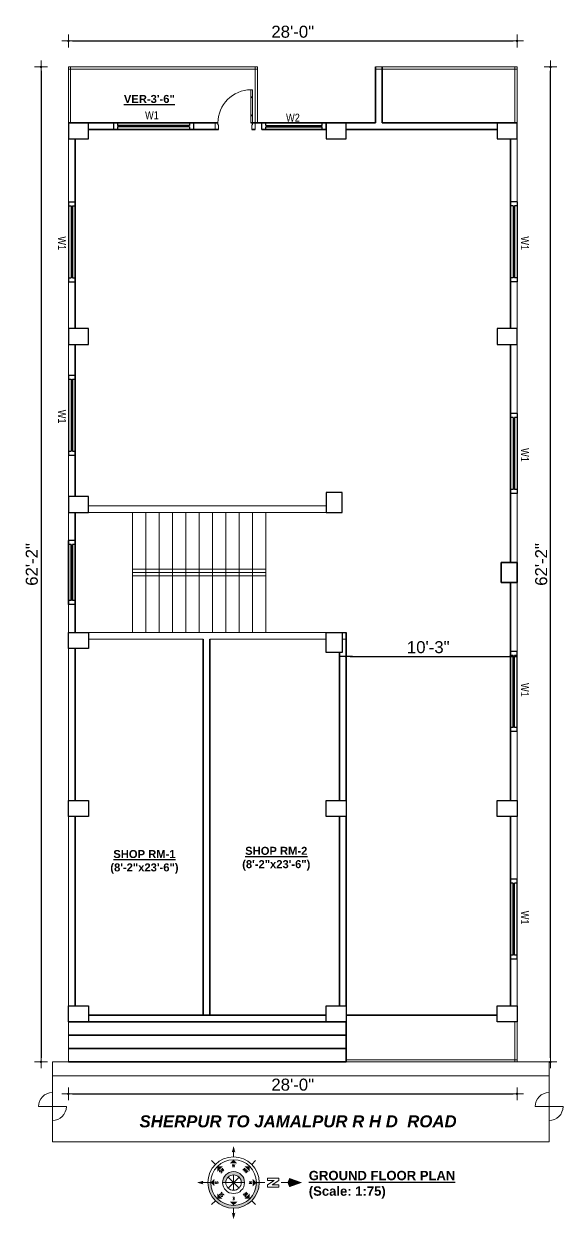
# Model space of a CAD drawing. Header units: inches. Extents: x -100787 to 3653, y -96809 to -8632.
# Drawn here: x -72823 to -72419, y -87997 to -87101 of the extents above; entities that cross this region are included whole.
import ezdxf
from ezdxf.enums import TextEntityAlignment as Align

# ---------------------------------------------------------------- set-up
doc = ezdxf.new("R2010")
doc.units = ezdxf.units.IN
doc.header["$MEASUREMENT"] = 0
doc.header["$PDMODE"] = 99
for name, color, linetype, lineweight in [('1-FOUNDATION DIM', 31, 'Continuous', 5), ('DIM', 7, 'Continuous', 15), ('door', 132, 'Continuous', 15), ('ELE.POWER', 10, 'Continuous', 20), ('Furniture Gr.Fl.', 6, 'Continuous', 5), ('R0D', 1, 'Continuous', 35), ('SB', 5, 'Continuous', 13)]:
    doc.layers.add(name, color=color, linetype=linetype, lineweight=lineweight)
for name, color, linetype in [('Brick wall', 3, 'Continuous'), ('RCC', 6, 'Continuous'), ('Rod', 1, 'Continuous'), ('TEX', 7, 'Continuous'), ('WINDOOR', 7, 'Continuous')]:
    doc.layers.add(name, color=color, linetype=linetype)
doc.styles.add('ARIAL', font='arial.ttf')
doc.styles.add('ROMANS', font='romans')
doc.styles.get("Standard").update_dxf_attribs({"font": 'ARIALN.TTF'})
doc.dimstyles.new('3-8', dxfattribs={"dimscale": 1.5, "dimtxt": 6, "dimasz": 2, "dimexe": 0.18, "dimexo": 6, "dimgap": 0, "dimtad": 0, "dimdec": 0, "dimzin": 3, "dimdsep": 46, "dimlunit": 3, "dimtxsty": 'ARIAL', "dimblk": 'DD', "dimcen": 1, "dimse1": 1, "dimse2": 1, "dimclrd": 256, "dimclrt": 256, "dimadec": 0, "dimazin": 0, "dimtfac": 0.5, "dimtdec": 0, "dimtmove": 2, "dimatfit": 0, "dimfxl": 0.18, "dimtvp": 0.75, "dimfrac": 1, "dimtolj": 1, "dimtzin": 0, "dimarcsym": 0})

# ---------------------------------------------------------------- blocks, each defined once
blk = doc.blocks.new('A$C154754DE')
at = {"layer": 'RCC'}
for p, q in [((0, 12), (15, 12)), ((0, 0), (0, 12)), ((15, 12), (15, 0)), ((15, 0), (0, 0))]:
    blk.add_line(p, q, dxfattribs=at)
blk = doc.blocks.new("Windoo 4'")
at = {"layer": 'WINDOOR'}
for p, q in [((24, 5), (-24, 5)), ((-24, 5), (-24, 0)), ((24, 0), (-24, 0)), ((-24, 0), (-21, 0)), ((-21, 5), (-21, 3)), ((21, 3), (-21, 3)), ((21, 2), (-21, 2)), ((-21, 2), (-21, 0)), ((-20, 3), (-20, 2)), ((20, 3), (20, 2)), ((24, 5), (21, 5)), ((21, 5), (21, 3)), ((21, 2), (21, 0)), ((21, 0), (24, 0)), ((24, 5), (24, 0))]:
    blk.add_line(p, q, dxfattribs=at)
blk = doc.blocks.new('D30')
at = {"layer": 'door'}
for p, q in [((2, 5), (2, 29.97)), ((3.25, 29.97), (2, 29.97)), ((3.25, 5), (3.25, 29.97)), ((2.4, 23.97), (2, 23.97)), ((2.4, 23.97), (2.4, 24.72)), ((2.85, 24.72), (2.4, 24.72)), ((2.85, 23.97), (2.85, 24.72)), ((3.25, 23.97), (2.85, 23.97)), ((2, 11), (2.4, 11)), ((2.4, 10.25), (2.4, 11)), ((2.4, 10.25), (2.85, 10.25)), ((2.85, 10.25), (2.85, 11)), ((2.85, 11), (3.25, 11)), ((0, 0), (0, 5)), ((0, 5), (2, 5)), ((2.5, 0), (0, 0)), ((2, 5), (2, 3.5)), ((2, 5), (3.25, 5)), ((2, 3.5), (2.5, 3.5)), ((2.5, 3.5), (2.5, 0)), ((28, 3.5), (27.5, 3.5)), ((27.5, 3.5), (27.5, 0)), ((27.5, 0), (30, 0)), ((30, 5), (28, 5)), ((28, 5), (28, 3.5)), ((30, 0), (30, 5))]:
    blk.add_line(p, q, dxfattribs=at)
blk.add_arc((2.89, 4.86), 25.11, 0.32038, 89.17273, dxfattribs=at)
blk = doc.blocks.new('W-1')
at = {"layer": 'WINDOOR'}
for p, q in [((-60, 0), (-60, -5)), ((-60, 0), (-57, 0)), ((-60, 0), (0, 0)), ((-57, 0), (-57, -2)), ((-3, 0), (-3, -2)), ((0, 0), (0, -5)), ((-57, -5), (-60, -5)), ((-60, -5), (0, -5)), ((-57, -2), (-3, -2)), ((-57, -3), (-57, -5)), ((-57, -3), (-3, -3)), ((-56, -2), (-56, -3)), ((-4, -2), (-4, -3)), ((-3, -3), (-3, -5)), ((0, -5), (-3, -5))]:
    blk.add_line(p, q, dxfattribs=at)
blk = doc.blocks.new('Anno_North_J_Metric')
at = {"linetype": 'ByBlock', "lineweight": -2}
h = blk.add_hatch(color=0, dxfattribs=at)
h.paths.add_polyline_path([(-4.17, 0), (-4.68, 0, 1), (4.68, 0), (4.17, 0, -1)])
h.paths.add_polyline_path([(1.41, 0), (2, 0, 1), (-2, 0), (-1.41, 0, -1)])
at = {"color": 0, "linetype": 'ByBlock', "lineweight": -2}
for p, q in [((0, 4.68), (0, 5.67)), ((-3.31, 3.31), (-4.01, 4.01)), ((3.31, 3.31), (4.01, 4.01)), ((-4.68, 0), (-5.67, 0)), ((-4.68, 0), (-4.17, 0)), ((-1.41, 0), (-2, 0)), ((-1.41, 0), (1.41, 0)), ((1.41, 0), (-1.41, 0)), ((-1, 1), (1, -1)), ((-1, -1), (1, 1)), ((1, -1), (-1, 1)), ((1, 1), (-1, -1)), ((0, 1.41), (0, -1.41)), ((0, -1.41), (0, 1.41)), ((1.41, 0), (2, 0)), ((4.68, 0), (4.17, 0)), ((4.68, 0), (5.67, 0)), ((6.17, 0.4), (6.17, 0.82)), ((6.17, 0.82), (8.27, 0.82)), ((7.43, 0.4), (6.17, 0.4)), ((6.17, -0.44), (7.43, 0.4)), ((8.27, 0.4), (7.01, -0.44)), ((8.27, 0.82), (8.27, 0.4)), ((8.67, 0), (9.83, 0)), ((6.17, -0.86), (6.17, -0.44)), ((8.27, -0.86), (6.17, -0.86)), ((7.01, -0.44), (8.27, -0.44)), ((8.27, -0.44), (8.27, -0.86)), ((-3.31, -3.31), (-4.01, -4.01)), ((3.31, -3.31), (4.01, -4.01)), ((0, -4.68), (0, -5.67))]:
    blk.add_line(p, q, dxfattribs=at)
for radius in [4.68, 4.17, 2, 1.41]:
    blk.add_circle((0, 0), radius, dxfattribs=at)
for points in [[(-0.33, 5.5), (0, 5.67), (0, 6.67)], [(0, 6.67), (0.33, 5.5), (0, 5.67)], [(-2.95, 2.95), (-2, 2.95), (-2.95, 2)], [(0, 4.17), (0.67, 3.5), (-0.67, 3.5)], [(2.95, 2.95), (2.95, 2), (2, 2.95)], [(-6.67, 0), (-5.5, 0.33), (-5.67, 0)], [(-5.5, -0.33), (-5.67, 0), (-6.67, 0)], [(-4.17, 0), (-3.5, 0.67), (-3.5, -0.67)], [(4.17, 0), (3.5, -0.67), (3.5, 0.67)], [(12.5, 0), (10.17, 0.83), (9.83, 0)], [(9.83, 0), (10.17, -0.83), (12.5, 0)], [(-2.95, -2.95), (-2.95, -2), (-2, -2.95)], [(2.95, -2.95), (2, -2.95), (2.95, -2)], [(0, -4.17), (-0.67, -3.5), (0.67, -3.5)], [(0, -6.67), (-0.33, -5.5), (0, -5.67)], [(0.33, -5.5), (0, -5.67), (0, -6.67)]]:
    blk.add_solid(points, dxfattribs=at)
at = {"color": 0, "linetype": 'ByBlock', "lineweight": -2, "style": 'ROMANS'}
for s, rotation, p in [('SW', 45, (-2, 2)), ('NW', 315, (2, 2)), ('S', 270, (-3.33, 0)), ('N', 270, (2.83, 0)), ('SE', 135, (-2, -2)), ('NE', 225, (2, -2)), ('E', 180, (0, -2.67))]:
    blk.add_text(s, height=0.5, rotation=rotation, dxfattribs=at).set_placement(p, align=Align.CENTER)
blk.add_text('W', height=0.5, dxfattribs=at).set_placement((0, 2.83), align=Align.CENTER)
blk = doc.blocks.new('DD')
for p, q in [((-1.6, 0), (1.6, 0)), ((0, 1.6), (0, -1.6))]:
    blk.add_line(p, q)
at = {"const_width": 0.3}
blk.add_lwpolyline([(-0.15, 0, 1), (0.15, 0, 1)], format="xyb", close=True, dxfattribs=at)
blk = doc.blocks.new('*D490')
at = {"layer": 'Defpoints', "color": 0}
for p in [(-72453.46, -87113.5), (-72789.46, -87145), (-72453.46, -87145)]:
    blk.add_point(p, dxfattribs=at)
at = {"layer": 'Furniture Gr.Fl.', "lineweight": -2}
blk.add_line((-72786.46, -87113.5), (-72456.46, -87113.5), dxfattribs=at)
at = {"layer": 'Furniture Gr.Fl.', "lineweight": -2, "xscale": 3, "yscale": 3, "zscale": 3, "rotation": 180}
blk.add_blockref('DD', (-72789.46, -87113.5), dxfattribs=at)
at = {"layer": 'Furniture Gr.Fl.', "lineweight": -2, "xscale": 3, "yscale": 3, "zscale": 3}
blk.add_blockref('DD', (-72453.46, -87113.5), dxfattribs=at)
at = {"layer": 'Furniture Gr.Fl.', "insert": (-72621.46, -87106.61), "char_height": 9, "attachment_point": 5, "style": 'ARIAL'}
blk.add_mtext('\\A1;28\'-0"', dxfattribs=at)
blk = doc.blocks.new('*D491')
at = {"layer": 'Defpoints', "color": 0}
for p in [(-72789.46, -87133), (-72809.96, -87879), (-72789.46, -87879)]:
    blk.add_point(p, dxfattribs=at)
at = {"layer": 'Furniture Gr.Fl.', "lineweight": -2}
blk.add_line((-72809.96, -87136), (-72809.96, -87876), dxfattribs=at)
at = {"layer": 'Furniture Gr.Fl.', "lineweight": -2, "xscale": 3, "yscale": 3, "zscale": 3}
for p, rotation in [((-72809.96, -87133), 90), ((-72809.96, -87879), 270)]:
    blk.add_blockref('DD', p, dxfattribs=dict(at, rotation=rotation))
at = {"layer": 'Furniture Gr.Fl.', "insert": (-72816.85, -87506), "char_height": 9, "attachment_point": 5, "rotation": 90, "style": 'ARIAL'}
blk.add_mtext('\\A1;62\'-2"', dxfattribs=at)
blk = doc.blocks.new('*D492')
at = {"layer": 'Defpoints', "color": 0}
for p in [(-72789.46, -87879), (-72453.46, -87879), (-72453.46, -87903)]:
    blk.add_point(p, dxfattribs=at)
at = {"layer": 'Furniture Gr.Fl.', "lineweight": -2}
blk.add_line((-72786.46, -87903), (-72456.46, -87903), dxfattribs=at)
at = {"layer": 'Furniture Gr.Fl.', "lineweight": -2, "xscale": 3, "yscale": 3, "zscale": 3, "rotation": 180}
blk.add_blockref('DD', (-72789.46, -87903), dxfattribs=at)
at = {"layer": 'Furniture Gr.Fl.', "lineweight": -2, "xscale": 3, "yscale": 3, "zscale": 3}
blk.add_blockref('DD', (-72453.46, -87903), dxfattribs=at)
at = {"layer": 'Furniture Gr.Fl.', "insert": (-72621.46, -87896.11), "char_height": 9, "attachment_point": 5, "style": 'ARIAL'}
blk.add_mtext('\\A1;28\'-0"', dxfattribs=at)
blk = doc.blocks.new('*D493')
at = {"layer": 'Defpoints', "color": 0}
for p in [(-72455.02, -87133), (-72428.46, -87133), (-72455.02, -87879)]:
    blk.add_point(p, dxfattribs=at)
at = {"layer": 'Furniture Gr.Fl.', "lineweight": -2}
blk.add_line((-72428.46, -87876), (-72428.46, -87136), dxfattribs=at)
at = {"layer": 'Furniture Gr.Fl.', "lineweight": -2, "xscale": 3, "yscale": 3, "zscale": 3}
for p, rotation in [((-72428.46, -87133), 90), ((-72428.46, -87879), 270)]:
    blk.add_blockref('DD', p, dxfattribs=dict(at, rotation=rotation))
at = {"layer": 'Furniture Gr.Fl.', "insert": (-72435.35, -87506), "char_height": 9, "attachment_point": 5, "rotation": 90, "style": 'ARIAL'}
blk.add_mtext('\\A1;62\'-2"', dxfattribs=at)
blk = doc.blocks.new('*D494')
at = {"layer": 'Defpoints', "color": 0}
for p in [(-72581.5, -87562), (-72458.46, -87562), (-72458.46, -87575)]:
    blk.add_point(p, dxfattribs=at)
at = {"layer": 'Rod', "lineweight": -2}
blk.add_line((-72578.5, -87575), (-72461.46, -87575), dxfattribs=at)
at = {"layer": 'Rod', "lineweight": -2, "xscale": 3, "yscale": 3, "zscale": 3, "rotation": 180}
blk.add_blockref('DD', (-72581.5, -87575), dxfattribs=at)
at = {"layer": 'Rod', "lineweight": -2, "xscale": 3, "yscale": 3, "zscale": 3}
blk.add_blockref('DD', (-72458.46, -87575), dxfattribs=at)
at = {"layer": 'Rod', "insert": (-72519.98, -87568.1), "char_height": 9, "attachment_point": 5, "style": 'ARIAL'}
blk.add_mtext('\\A1;10\'-3"', dxfattribs=at)

msp = doc.modelspace()

# ---------------------------------------------------------------- linework, layer by layer
at = {"layer": 'ELE.POWER'}
for p, q in [((-72789.46, -87187), (-72789.46, -87837)), ((-72453.46, -87837), (-72453.46, -87187)), ((-72774.46, -87462), (-72596.5, -87462)), ((-72599.75, -87462), (-72596.5, -87462)), ((-72789.46, -87467), (-72596.49, -87467)), ((-72789.46, -87467), (-72596.49, -87467)), ((-72784.46, -87557), (-72784.46, -87467)), ((-72784.46, -87467), (-72784.46, -87557)), ((-72741.5, -87467), (-72741.5, -87557)), ((-72741.5, -87557), (-72741.5, -87467)), ((-72741.5, -87557), (-72741.5, -87467)), ((-72741.5, -87467), (-72741.5, -87557)), ((-72731.5, -87467), (-72731.5, -87557)), ((-72731.5, -87557), (-72731.5, -87467)), ((-72731.5, -87557), (-72731.5, -87467)), ((-72731.5, -87467), (-72731.5, -87557)), ((-72721.5, -87467), (-72721.5, -87557)), ((-72721.5, -87557), (-72721.5, -87467)), ((-72721.5, -87557), (-72721.5, -87467)), ((-72721.5, -87467), (-72721.5, -87557)), ((-72711.5, -87467), (-72711.5, -87557)), ((-72711.5, -87557), (-72711.5, -87467)), ((-72711.5, -87557), (-72711.5, -87467)), ((-72711.5, -87467), (-72711.5, -87557)), ((-72701.5, -87467), (-72701.5, -87557)), ((-72701.5, -87557), (-72701.5, -87467)), ((-72701.5, -87557), (-72701.5, -87467)), ((-72701.5, -87467), (-72701.5, -87557)), ((-72691.5, -87467), (-72691.5, -87557)), ((-72691.5, -87557), (-72691.5, -87467)), ((-72691.5, -87557), (-72691.5, -87467)), ((-72691.5, -87467), (-72691.5, -87557)), ((-72681.5, -87467), (-72681.5, -87557)), ((-72681.5, -87557), (-72681.5, -87467)), ((-72681.5, -87557), (-72681.5, -87467)), ((-72681.5, -87467), (-72681.5, -87557)), ((-72671.5, -87467), (-72671.5, -87557)), ((-72671.5, -87557), (-72671.5, -87467)), ((-72671.5, -87557), (-72671.5, -87467)), ((-72671.5, -87467), (-72671.5, -87557)), ((-72661.5, -87467), (-72661.5, -87557)), ((-72661.5, -87557), (-72661.5, -87467)), ((-72661.5, -87557), (-72661.5, -87467)), ((-72661.5, -87467), (-72661.5, -87557)), ((-72651.5, -87467), (-72651.5, -87557)), ((-72651.5, -87557), (-72651.5, -87467)), ((-72651.5, -87557), (-72651.5, -87467)), ((-72651.5, -87467), (-72651.5, -87557)), ((-72641.5, -87467), (-72641.5, -87557)), ((-72641.5, -87557), (-72641.5, -87467)), ((-72641.5, -87557), (-72641.5, -87467)), ((-72641.5, -87467), (-72641.5, -87557)), ((-72599, -87467), (-72591.5, -87467)), ((-72741.5, -87509.5), (-72641.5, -87509.5)), ((-72741.5, -87509.5), (-72641.5, -87509.5)), ((-72741.5, -87512), (-72641.5, -87512)), ((-72741.5, -87512), (-72641.5, -87512)), ((-72741.5, -87514.5), (-72641.5, -87514.5)), ((-72741.5, -87514.5), (-72641.5, -87514.5)), ((-72789.46, -87557), (-72591.5, -87557)), ((-72789.46, -87557), (-72636.04, -87557)), ((-72789.46, -87557), (-72591.5, -87557)), ((-72774.46, -87562), (-72688.46, -87562)), ((-72774.46, -87562), (-72688.46, -87562)), ((-72683.46, -87562), (-72596.5, -87562)), ((-72683.46, -87562), (-72671.96, -87562)), ((-72683.46, -87562), (-72671.96, -87562)), ((-72666.96, -87562), (-72596.5, -87562)), ((-72584.5, -87562), (-72581.5, -87562)), ((-72789.46, -87849), (-72789.46, -87879))]:
    msp.add_line(p, q, dxfattribs=at)
at = {"layer": 'Furniture Gr.Fl.'}
for p, q in [((-72789.46, -87879), (-72801.46, -87879)), ((-72801.46, -87879), (-72801.46, -87939)), ((-72453.46, -87879), (-72429.46, -87879)), ((-72429.46, -87879), (-72429.46, -87939)), ((-72429.46, -87889.5), (-72801.46, -87889.5)), ((-72811.92, -87912.5), (-72791, -87912.5)), ((-72439.92, -87912.5), (-72419, -87912.5)), ((-72801.46, -87939), (-72429.46, -87939))]:
    msp.add_line(p, q, dxfattribs=at)
for centre, start, end in [((-72801.46, -87912.5), 90, 180), ((-72429.46, -87912.5), 90, 180), ((-72801.46, -87912.5), 270, 0), ((-72429.46, -87912.5), 270, 0)]:
    msp.add_arc(centre, 10.46, start, end, dxfattribs=at)
at = {"layer": 'R0D'}
for p, q in [((-72559.46, -87133), (-72559.46, -87175)), ((-72554.46, -87133), (-72554.46, -87175)), ((-72677.5, -87175), (-72789.46, -87175)), ((-72789.46, -87180), (-72789.46, -87180)), ((-72784.46, -87175), (-72784.46, -87175)), ((-72677, -87180), (-72774.46, -87180)), ((-72596.5, -87175), (-72652.75, -87175)), ((-72649.5, -87180), (-72652, -87180)), ((-72578.25, -87175), (-72644.5, -87175)), ((-72596.5, -87180), (-72644.5, -87180)), ((-72596.5, -87180), (-72596.5, -87180)), ((-72559.46, -87175), (-72581.5, -87175)), ((-72468.46, -87180), (-72581.5, -87180)), ((-72579, -87180), (-72581.5, -87180)), ((-72559.46, -87180), (-72581.5, -87180)), ((-72453.46, -87175), (-72554.46, -87175)), ((-72784.46, -87187), (-72784.46, -87329)), ((-72458.46, -87329), (-72458.46, -87187)), ((-72789.46, -87336), (-72789.46, -87336)), ((-72784.46, -87341), (-72784.46, -87455)), ((-72458.46, -87504.5), (-72458.46, -87341)), ((-72784.46, -87394), (-72784.46, -87455)), ((-72784.46, -87467), (-72784.46, -87557)), ((-72784.46, -87557), (-72784.46, -87467)), ((-72458.46, -87519.5), (-72458.46, -87683)), ((-72688.46, -87844), (-72688.46, -87562)), ((-72683.46, -87844), (-72683.46, -87562)), ((-72581.5, -87557), (-72581.5, -87683)), ((-72784.46, -87683), (-72784.46, -87569)), ((-72586.5, -87572), (-72586.5, -87683)), ((-72784.46, -87683), (-72784.46, -87635)), ((-72789.46, -87688), (-72789.46, -87688)), ((-72784.46, -87837), (-72784.46, -87695)), ((-72586.5, -87695), (-72586.5, -87837)), ((-72581.5, -87695), (-72581.5, -87837)), ((-72458.46, -87695), (-72458.46, -87837)), ((-72789.46, -87844), (-72789.46, -87844)), ((-72671.96, -87849), (-72789.46, -87849)), ((-72784.46, -87849), (-72784.46, -87849)), ((-72671.96, -87844), (-72774.46, -87844)), ((-72596.5, -87844), (-72683.46, -87844)), ((-72649.5, -87844), (-72683.46, -87844)), ((-72594.94, -87849), (-72671.96, -87849)), ((-72581.5, -87849), (-72649.5, -87849)), ((-72596.5, -87844), (-72596.5, -87844)), ((-72468.46, -87844), (-72581.5, -87844)), ((-72579, -87844), (-72581.5, -87844)), ((-72559.46, -87844), (-72581.5, -87844)), ((-72581.5, -87849), (-72581.5, -87879)), ((-72581.5, -87859), (-72789.46, -87859)), ((-72581.5, -87869), (-72789.46, -87869)), ((-72581.5, -87879), (-72789.46, -87879))]:
    msp.add_line(p, q, dxfattribs=at)
at = {"layer": 'Rod'}
msp.add_line((-72584.49, -87557), (-72581.5, -87557), dxfattribs=at)
at = {"layer": 'SB'}
for p, q in [((-72789.46, -87175), (-72789.46, -87133)), ((-72789.46, -87133), (-72647.94, -87133)), ((-72789.46, -87134.56), (-72647.94, -87134.56)), ((-72787.9, -87175), (-72787.9, -87133)), ((-72649.5, -87180), (-72649.5, -87133)), ((-72647.94, -87175), (-72647.94, -87133)), ((-72559.46, -87133), (-72453.46, -87133)), ((-72559.46, -87134.56), (-72453.46, -87134.56)), ((-72455.02, -87175), (-72455.02, -87133)), ((-72453.46, -87175), (-72453.46, -87133)), ((-72455.02, -87849), (-72455.02, -87879)), ((-72453.46, -87849), (-72453.46, -87879)), ((-72581.5, -87877.44), (-72453.46, -87877.44)), ((-72581.5, -87879), (-72453.46, -87879))]:
    msp.add_line(p, q, dxfattribs=at)

# ---------------------------------------------------------------- block references
at = {"layer": '1-FOUNDATION DIM', "xscale": -1}
msp.add_blockref('D30', (-72649.5, -87180), dxfattribs=at)
at = {"layer": 'Brick wall'}
for p, rotation in [((-72620.5, -87175), 180), ((-72789.46, -87512), 270)]:
    msp.add_blockref("Windoo 4'", p, dxfattribs=dict(at, rotation=rotation))
at = {"layer": 'Brick wall', "xscale": -1, "rotation": 270}
msp.add_blockref("Windoo 4'", (-72789.46, -87512), dxfattribs=at)
at = {"layer": 'DIM', "ltscale": 500000, "xscale": 4.107415312464582, "yscale": 4.107415312464582, "zscale": 4.107415327752908}
msp.add_blockref('Anno_North_J_Metric', (-72665.76, -87969.5), dxfattribs=at)
at = {"layer": 'RCC', "xscale": -1}
for p, rotation in [((-72789.46, -87175), 180), ((-72596.5, -87175), 180), ((-72468.46, -87175), 180), ((-72789.46, -87329), 180.0250000000003), ((-72468.46, -87329), 180), ((-72789.46, -87455), 180), ((-72596.49, -87467), 270.0248705738387), ((-72465.46, -87519.51), 270.0248705738387)]:
    msp.add_blockref('A$C154754DE', p, dxfattribs=dict(at, rotation=rotation))
at = {"layer": 'RCC'}
for p, rotation in [((-72465.46, -87504.49), 269.9751294261613), ((-72596.49, -87557), 269.9751294261613), ((-72789.46, -87695), 359.9749999994004)]:
    msp.add_blockref('A$C154754DE', p, dxfattribs=dict(at, rotation=rotation))
for p in [(-72789.46, -87569), (-72789.46, -87569), (-72596.5, -87695), (-72468.46, -87695), (-72789.46, -87849), (-72596.5, -87849), (-72468.46, -87849)]:
    msp.add_blockref('A$C154754DE', p, dxfattribs=at)
at = {"layer": 'WINDOOR', "ltscale": 10, "xscale": -1}
msp.add_blockref('W-1', (-72755.73, -87175), dxfattribs=at)
for p, rotation in [((-72789.46, -87294), 90), ((-72789.46, -87424), 90), ((-72453.46, -87571.25), 270), ((-72453.46, -87742), 270)]:
    msp.add_blockref('W-1', p, dxfattribs=dict(at, rotation=rotation))
at = {"layer": 'WINDOOR', "ltscale": 10, "rotation": 270}
for p in [(-72453.46, -87294), (-72453.46, -87452.75)]:
    msp.add_blockref('W-1', p, dxfattribs=at)

# ---------------------------------------------------------------- texts
at = {"layer": 'TEX', "insert": (-72728.85, -87157.01), "char_height": 6, "width": 86.6093, "attachment_point": 5, "rotation": 0.025}
msp.add_mtext('{\\fArial|b1|i0|c0|p34;\\LVER-3\'-6"}', dxfattribs=at)
at = {"layer": 'TEX', "linetype": 'ByBlock', "char_height": 6, "width": 18.7715, "attachment_point": 3}
for s, insert in [('{\\fArial Narrow|b0|i0|c0|p34;W1}', (-72721.74, -87166.15)), ('W2', (-72616.15, -87168.03))]:
    msp.add_mtext(s, dxfattribs=dict(at, insert=insert))
at = {"layer": 'TEX', "linetype": 'ByBlock', "char_height": 6, "width": 18.7715, "rotation": 270}
for insert, attachment_point in [((-72797.22, -87260.01), 7), ((-72444.61, -87260.01), 1), ((-72797.22, -87390.01), 7), ((-72444.61, -87418.76), 1), ((-72444.61, -87605.24), 3), ((-72444.61, -87775.99), 3)]:
    msp.add_mtext('{\\fArial Narrow|b0|i0|c0|p34;W1}', dxfattribs=dict(at, insert=insert, attachment_point=attachment_point))
at = {"layer": 'TEX'}
for s, insert, char_height, width, attachment_point in [('{\\fArial|b1|i0|c0|p34;\\LSHOP RM-2 \\P\\l(8\'-2"x23\'-6")}', (-72633.79, -87726.65), 6, 86.6093, 5), ('{\\fArial|b1|i0|c0|p34;\\LSHOP RM-1 \\P\\l(8\'-2"x23\'-6")}', (-72732.52, -87729.07), 6, 86.6093, 5), ('{\\fArial|b1|i1|c0|p34;SHERPUR TO JAMALPUR R H D  ROAD}', (-72617.44, -87923.64), 9, 304.2377, 5), ('{\\fArial Rounded MT Bold|b0|i0|c0|p34;\\LGROUND FLOOR PLAN\\P\\l(Scale: 1:75)}', (-72609.42, -87960.71), 7, 256.473, 1)]:
    msp.add_mtext(s, dxfattribs=dict(at, insert=insert, char_height=char_height, width=width, attachment_point=attachment_point))

# ---------------------------------------------------------------- dimensions: what is measured, and where the dimension line sits
at = {"layer": 'Furniture Gr.Fl.'}
for base, p1, p2, picture, middle in [((-72453.46, -87113.5), (-72789.46, -87145), (-72453.46, -87145), '*D490', (-72621.46, -87106.61)), ((-72453.46, -87903), (-72789.46, -87879), (-72453.46, -87879), '*D492', (-72621.46, -87896.11))]:
    dim = msp.add_linear_dim(base=base, p1=p1, p2=p2, dimstyle='3-8', dxfattribs=at)
    dim.commit()
    dim.dimension.update_dxf_attribs({"geometry": picture, "text_midpoint": middle})
for base, p1, p2, picture, middle in [((-72809.96, -87879), (-72789.46, -87133), (-72789.46, -87879), '*D491', (-72816.85, -87506)), ((-72428.46, -87133), (-72455.02, -87879), (-72455.02, -87133), '*D493', (-72435.35, -87506))]:
    dim = msp.add_linear_dim(base=base, p1=p1, p2=p2, angle=90, dimstyle='3-8', dxfattribs=at)
    dim.commit()
    dim.dimension.update_dxf_attribs({"geometry": picture, "text_midpoint": middle})
at = {"layer": 'Rod'}
dim = msp.add_linear_dim(base=(-72458.46, -87575), p1=(-72581.5, -87562), p2=(-72458.46, -87562), dimstyle='3-8', dxfattribs=at)
dim.commit()
dim.dimension.update_dxf_attribs({"geometry": '*D494', "text_midpoint": (-72519.98, -87568.1)})

doc.saveas('drawing.dxf')
